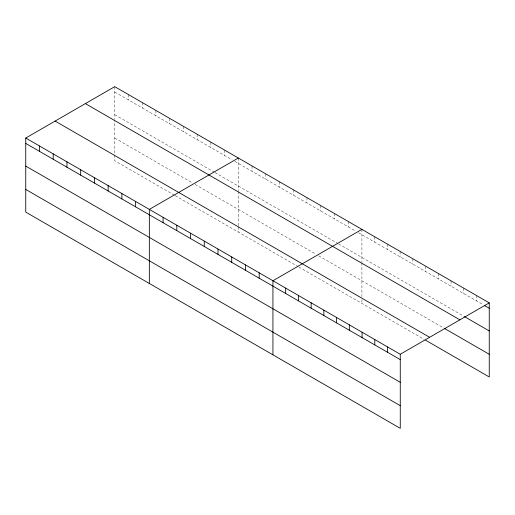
<?xml version="1.0" encoding="UTF-8"?>
<svg xmlns="http://www.w3.org/2000/svg" width="515" height="515" viewBox="0 0 515 515"><rect width="100%" height="100%" fill="white"/><g stroke="black" fill="none" stroke-linecap="round" stroke-linejoin="round"><path stroke-width="0.39" stroke-dasharray="2.58 1.93" d="M114.736 86.662L114.736 119.377M114.736 92.037L232.149 159.824M234.892 161.407L355.736 231.177M358.485 232.761L483.218 304.777M114.736 114.71L214.298 172.184M214.98 172.583L337.885 243.544M338.574 243.936L463.783 316.229M114.736 138.065L192.32 182.864M195.069 184.447L315.914 254.217M318.656 255.801L443.679 327.978M174.469 195.224L114.736 160.738L114.736 120.156M175.158 195.623L298.063 266.577M298.745 266.976L424.244 339.43M476.517 295.533L476.517 300.908M463.783 288.181L463.783 293.556M451.05 280.83L451.05 286.205M438.317 273.478L438.317 278.853M425.583 266.126L425.583 271.502M412.85 258.775L412.85 264.15M400.116 251.423L400.116 256.798M387.383 244.071L387.383 249.447M374.65 236.72L374.65 242.095M361.916 229.368L361.916 262.09M361.916 262.862L361.916 296.646M361.916 299.666L361.916 303.444M348.185 221.444L348.185 226.812M334.454 213.513L334.454 218.888M320.716 205.588L320.716 210.957M306.985 197.657L306.985 203.032M293.254 189.732L293.254 195.101M279.523 181.801L279.523 187.177M265.792 173.87L265.792 179.246M252.06 165.946L252.06 171.321M238.329 158.015L238.329 190.73M238.329 191.509L238.329 226.046M238.329 226.8L238.329 232.091M224.592 150.09L224.592 155.459M210.86 142.159L210.86 147.535M197.129 134.235L197.129 139.604M183.398 126.304L183.398 131.679M169.667 118.373L169.667 123.748M155.936 110.448L155.936 115.823M142.198 102.517L142.198 107.892M128.467 94.593L128.467 99.962"/><path stroke-width="0.77" d="M25.75 138.039L400.264 354.262L400.264 428.338L25.75 212.116L25.75 138.039L114.736 86.662L489.25 302.884L489.25 376.961L425.583 340.203M238.329 158.015L149.337 209.393L149.337 283.469M361.916 229.368L272.931 280.746L272.931 354.822M400.264 354.262L489.25 302.884M484.557 305.55L489.25 308.26M464.453 316.616L489.25 330.933M85.374 103.618L459.882 319.841M444.348 328.364L489.25 354.288M55.118 121.083L429.626 337.306M25.75 143.415L400.264 359.637M25.75 166.081L400.264 382.304M25.75 189.443L400.264 405.666M387.531 346.91L387.531 352.286M374.798 339.559L374.798 344.934M362.064 332.207L362.064 337.582M349.331 324.856L349.331 330.231M336.598 317.504L336.598 322.879M323.864 310.152L323.864 315.528M311.131 302.801L311.131 308.176M298.397 295.449L298.397 300.824M285.664 288.097L285.664 293.473M259.2 272.821L259.2 278.19M245.462 264.89L245.462 270.266M231.731 256.959L231.731 262.335M218 249.035L218 254.404M204.268 241.104L204.268 246.479M190.537 233.179L190.537 238.548M176.806 225.248L176.806 230.623M163.075 217.324L163.075 222.692M135.606 201.462L135.606 206.837M121.875 193.537L121.875 198.912M108.144 185.606L108.144 190.981M94.412 177.681L94.412 183.05M80.681 169.75L80.681 175.126M66.944 161.826L66.944 167.195M53.212 153.895L53.212 159.27M39.481 145.97L39.481 151.339"/></g></svg>
